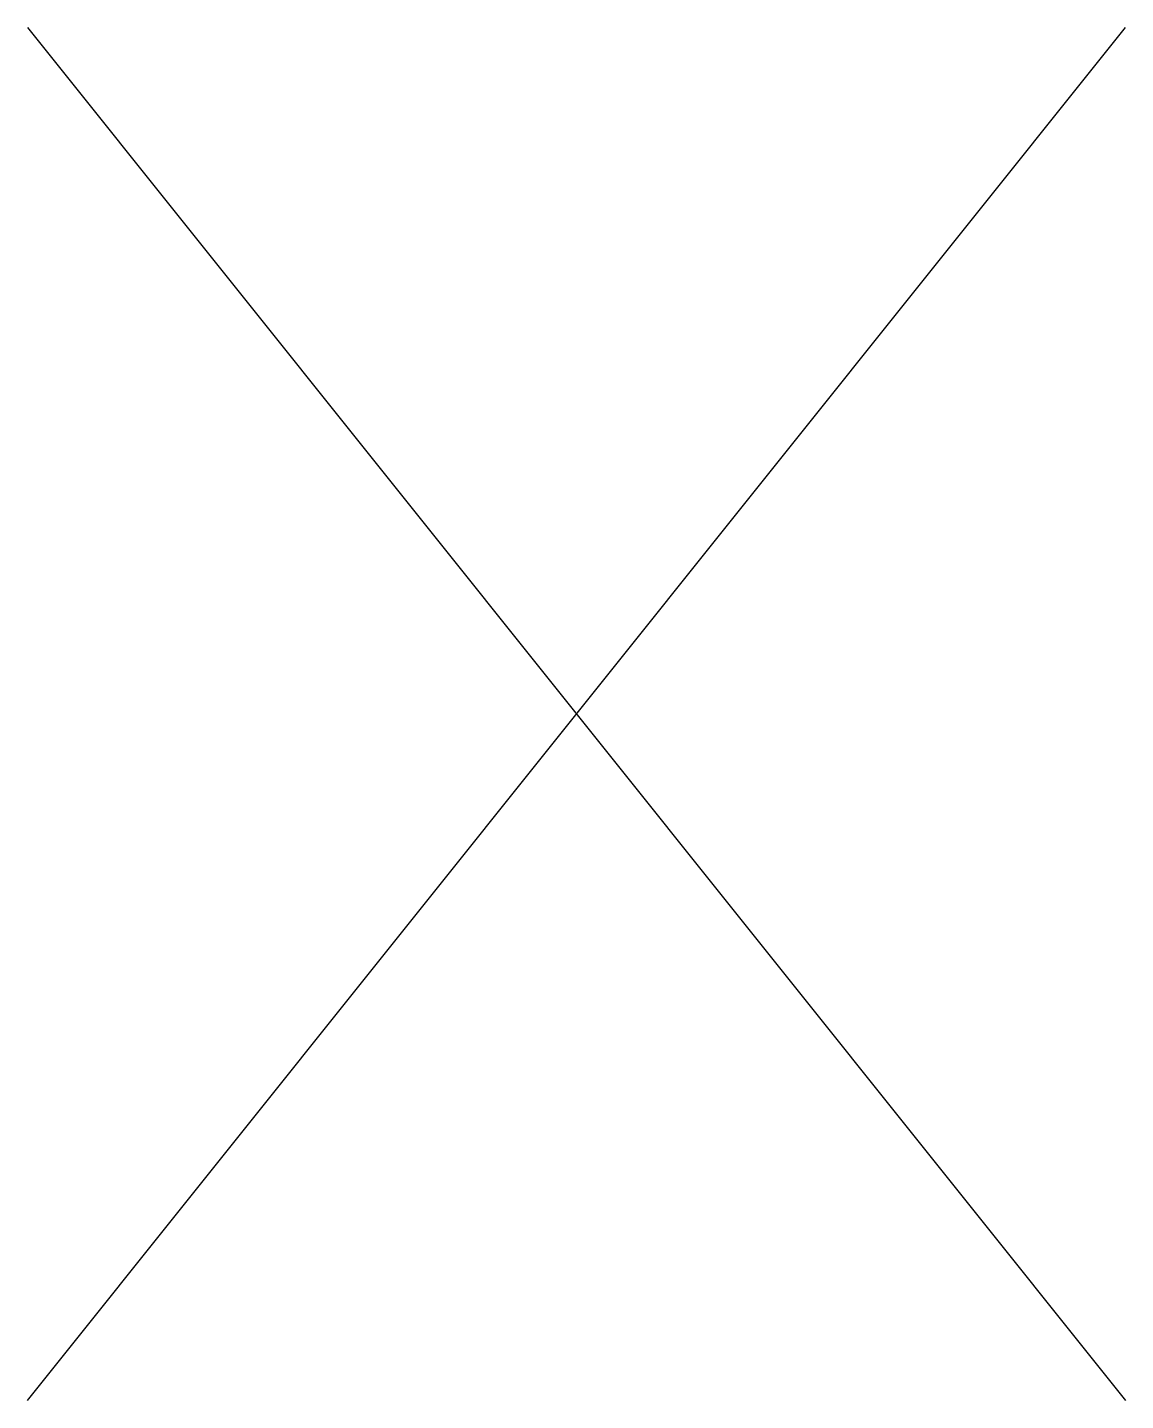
# Model space of a CAD drawing. Header units: millimetres. Extents: x -120 to 120, y -150 to 150.
import ezdxf

# ---------------------------------------------------------------- set-up
doc = ezdxf.new("R2010")
doc.units = ezdxf.units.MM

# ---------------------------------------------------------------- blocks, each defined once
blk = doc.blocks.new('$LinePat$保温板1')
at = {"color": 0}
for p, q in [((-8, 10), (8, -10)), ((-8, -10), (8, 10))]:
    blk.add_line(p, q, dxfattribs=at)

msp = doc.modelspace()

# ---------------------------------------------------------------- block references
at = {"xscale": 15, "yscale": 15, "zscale": 15}
msp.add_blockref('$LinePat$保温板1', (0, 0), dxfattribs=at)

doc.saveas('drawing.dxf')
